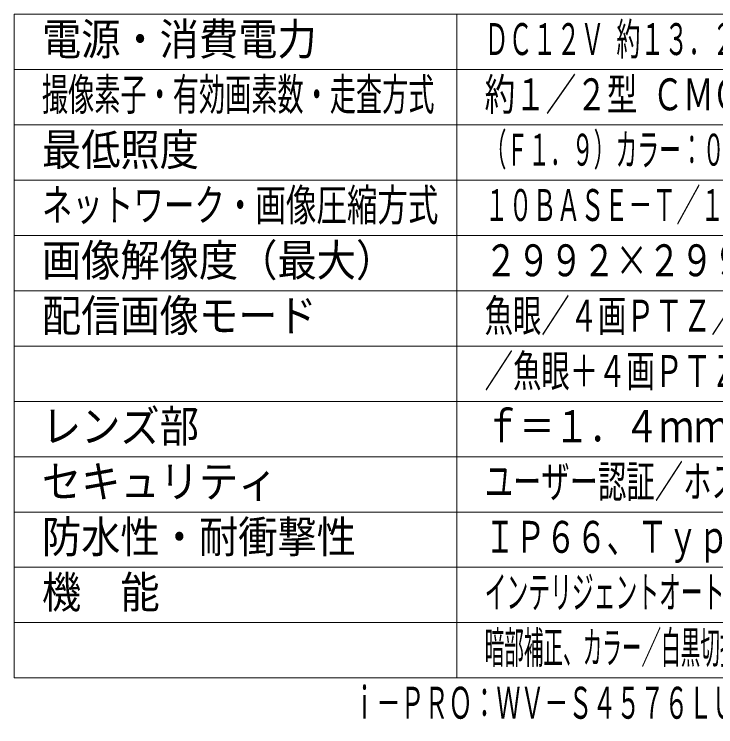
# Model space of a CAD drawing. Units: millimetres on the paper. Extents: x -63 to 64, y -59 to 59.
# Drawn here: x -62.5 to 0.8, y -59 to 5.4 of the extents above; entities that cross this region are included whole.
import ezdxf
from ezdxf.enums import TextEntityAlignment as Align

# ---------------------------------------------------------------- set-up
doc = ezdxf.new("R2010")
doc.units = ezdxf.units.MM
doc.layers.add('0-0_MOJI1', color=7, linetype='Continuous', lineweight=9)
doc.layers.add('0-5_WAKU', color=4, linetype='Continuous', lineweight=9)
doc.layers.add('0-1_相当品', color=4, linetype='Continuous')
doc.styles.add('ＭＳ ゴシック', font='')
doc.styles.get('ＭＳ ゴシック').set_extended_font_data('MS Gothic')

msp = doc.modelspace()

# ---------------------------------------------------------------- linework, layer by layer
at = {"layer": '0-5_WAKU', "color": 3}
for p, q in [((-62.531, 5.404), (62.469, 5.404)), ((-62.531, 5.404), (-62.531, -54.596)), ((-22.531, -54.596), (-22.531, 5.404)), ((-62.531, -54.596), (62.469, -54.596))]:
    msp.add_line(p, q, dxfattribs=at)
at = {"layer": '0-5_WAKU'}
for p, q in [((-62.531, 0.404), (62.469, 0.404)), ((-62.531, -4.596), (62.469, -4.596)), ((-62.531, -9.596), (62.469, -9.596)), ((-62.531, -14.596), (62.469, -14.596)), ((62.469, -19.596), (-62.531, -19.596)), ((-62.531, -24.596), (62.469, -24.596)), ((-62.531, -29.596), (62.469, -29.596)), ((-62.531, -34.596), (62.469, -34.596)), ((-62.531, -39.596), (62.469, -39.596)), ((-62.531, -44.596), (62.469, -44.596)), ((-62.531, -49.596), (62.469, -49.596))]:
    msp.add_line(p, q, dxfattribs=at)

# ---------------------------------------------------------------- texts
at = {"layer": '0-0_MOJI1', "style": 'ＭＳ ゴシック'}
for s, height, width, p in [('電源・消費電力', 2.889, 0.9, (-60.031, 0.849)), ('ＤＣ１２Ｖ 約１３．２Ｗ、ＰｏＥ（ＩＥＥＥ８０２．３ａｆ準拠）約１２．９５Ｗ', 2.886, 0.55, (-20.031, 0.849)), ('撮像素子・有効画素数・走査方式', 2.889, 0.6, (-60.031, -4.151)), ('約１／２型 ＣＭＯＳセンサー・約１２４０万画素・プログレッシブ', 2.889, 0.7, (-20.031, -4.151)), ('最低照度', 2.889, 0.9, (-60.031, -9.151)), ('（Ｆ１．９）カラー：０．０２ｌｘ、白黒：０．００３ｌｘ／０ｌｘ（ＩＲ ＬＥＤ点灯時）', 2.889, 0.5, (-20.031, -9.151)), ('ネットワーク・画像圧縮方式', 2.886, 0.7, (-60.031, -14.151)), ('１０ＢＡＳＥ－Ｔ／１００ＢＡＳＥ－ＴＸ・Ｈ．２６５、Ｈ．２６４、ＪＰＥＧ', 2.886, 0.55, (-20.031, -14.151)), ('画像解像度（最大）', 2.889, 0.9, (-60.031, -19.151)), ('２９９２×２９９２（３０ｆｐｓ）', 2.886, 0.75, (-20.031, -19.151)), ('魚眼／４画ＰＴＺ／１画ＰＴＺ／ダブルパノラマ／魚眼＋ダブルパノラマ', 2.886, 0.65, (-20.031, -24.151)), ('配信画像モード', 2.889, 0.9, (-60.031, -24.151)), ('／魚眼＋４画ＰＴＺ／４ストリーム／パノラマ／魚眼＋パノラマ', 2.889, 0.65, (-20.031, -29.151)), ('レンズ部', 2.889, 0.9, (-60.031, -34.151)), ('ｆ＝１．４ｍｍ、画角\u3000水平：１８３°、垂直：１８３°', 2.889, 0.8, (-20.031, -34.151)), ('セキュリティ', 2.889, 0.9, (-60.031, -39.151)), ('ユーザー認証／ホスト認証／ＨＴＴＰＳ／動画ファイルの改ざん検出', 2.889, 0.65, (-20.031, -39.151)), ('防水性・耐衝撃性', 2.889, 0.9, (-60.031, -44.151)), ('ＩＰ６６、Ｔｙｐｅ４Ｘ、ＮＥＭＡ４Ｘ準拠・５０Ｊ／ＩＫ１０', 2.886, 0.7, (-20.031, -44.151)), ('機\u3000能', 2.889, 0.9, (-60.031, -49.151)), ('インテリジェントオート、スーパーダイナミック、スマートコーディング、逆光／強光補正、', 2.889, 0.5, (-20.031, -49.151)), ('暗部補正、カラー／白黒切換、動作検知、妨害検知、音検知、ＡＩアプリ搭載可能、ＳＤスロット', 2.886, 0.45, (-20.031, -54.151))]:
    msp.add_text(s, height=height, dxfattribs=dict(at, width=width)).set_placement(p, align=Align.BOTTOM_LEFT)
at = {"layer": '0-1_相当品', "style": 'ＭＳ ゴシック', "width": 0.55}
msp.add_text('ｉ－ＰＲＯ：ＷＶ－Ｓ４５７６ＬＵＸ＋ＷＶ－ＱＳＲ５０１－ＷＵＸ＋ＷＶ－ＱＷＬ５０１ＷＵＸ', height=2.889, dxfattribs=at).set_placement((-31.971, -59.151), align=Align.BOTTOM_LEFT)

doc.saveas('drawing.dxf')
